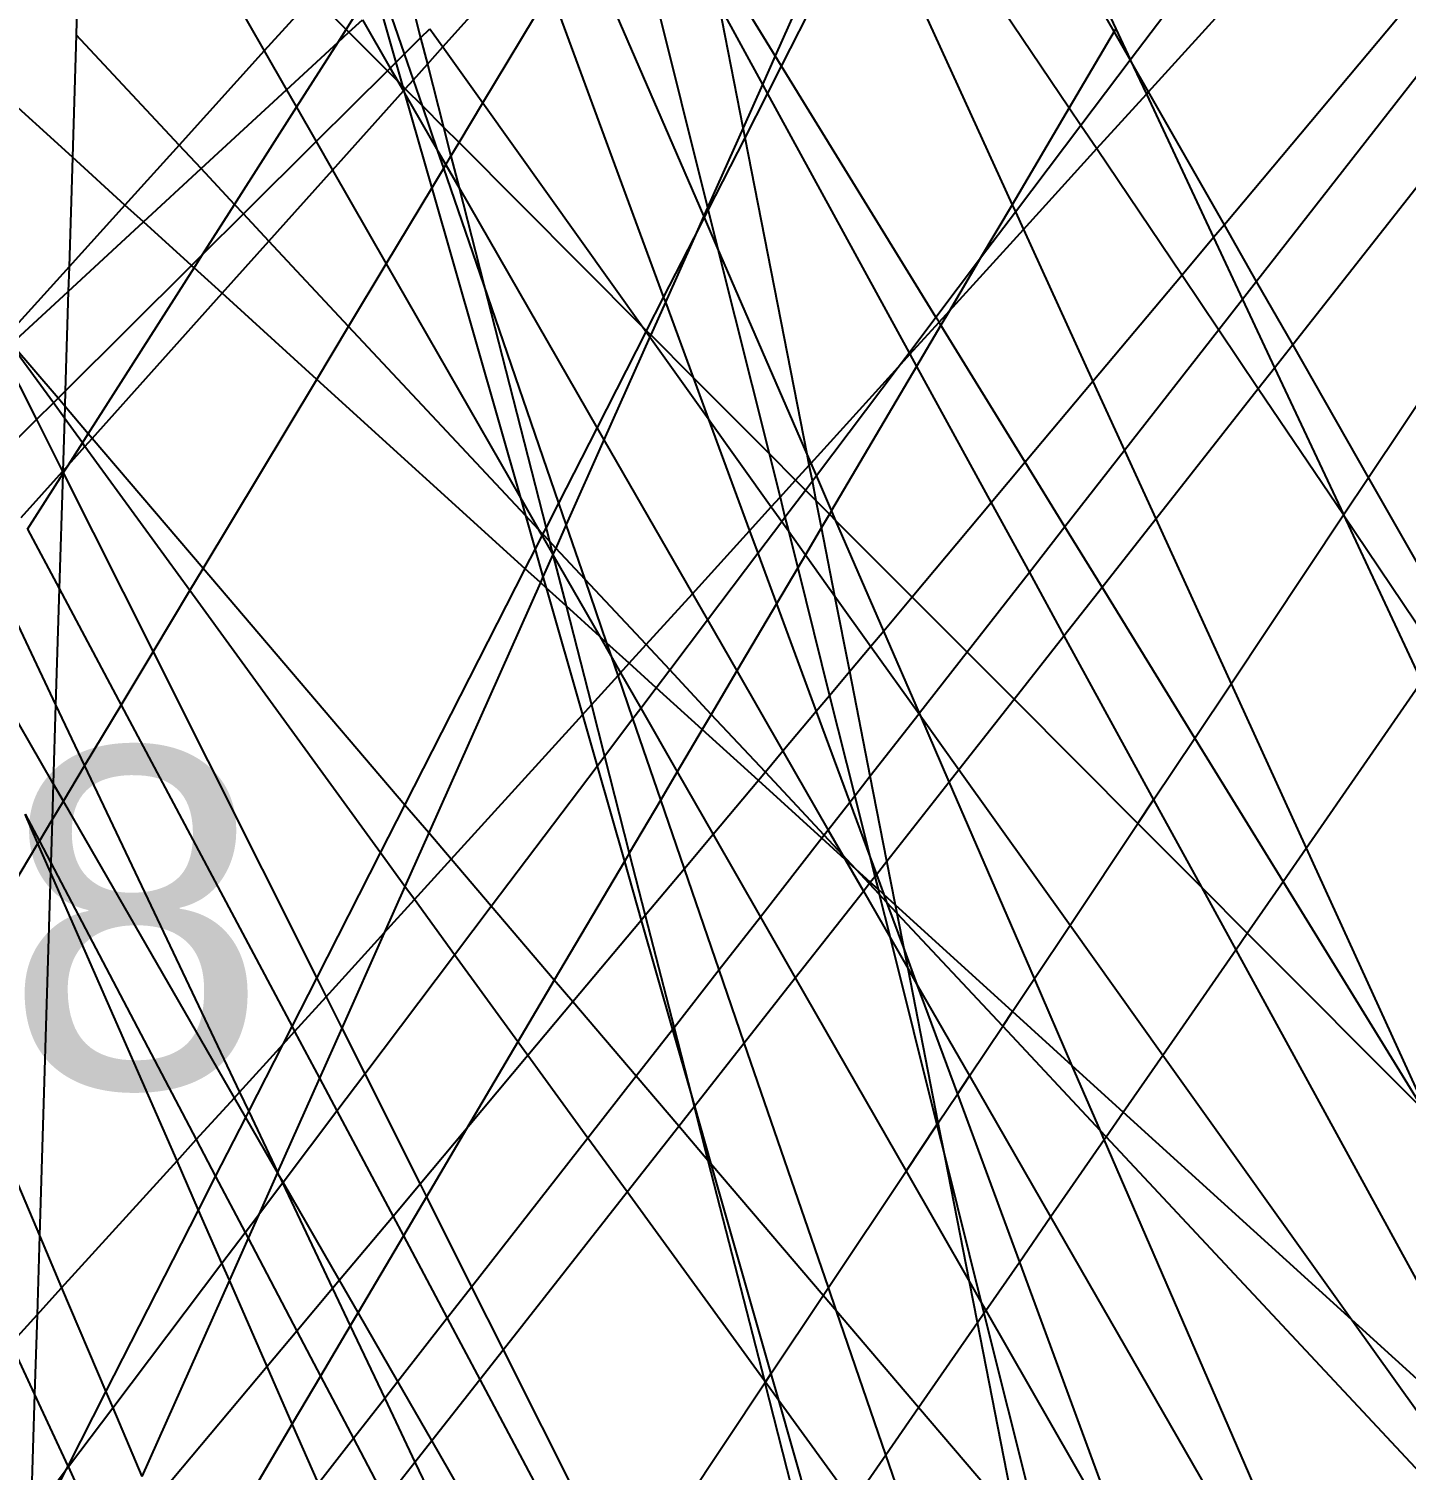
# Model space of a CAD drawing. Header units: metres. Extents: x 0 to 1324930, y 0 to 1631912.
# Drawn here: x 253734.126 to 253738.176, y 1630698.067 to 1630702.303 of the extents above; entities that cross this region are included whole.
import ezdxf
from ezdxf.enums import TextEntityAlignment as Align

# ---------------------------------------------------------------- set-up
doc = ezdxf.new("R2010")
doc.units = ezdxf.units.M
doc.header["$MEASUREMENT"] = 0
doc.layers.add('limites_parcelles', color=7, linetype='Continuous')
doc.layers.add('numero_parcelle', color=7, linetype='Continuous')
doc.styles.add('Style-Arial', font='arial.ttf')

msp = doc.modelspace()

# ---------------------------------------------------------------- linework, layer by layer
at = {"layer": 'limites_parcelles'}
for p, q in [((253737.41838, 1630702.11791), (253737.92974, 1630702.68046)), ((253737.36474, 1630702.21196), (253737.66358, 1630702.60773)), ((253734.27163, 1630702.48857), (253734.26542, 1630702.28536)), ((253734.68006, 1630702.47974), (253734.81879, 1630702.23767)), ((253735.34357, 1630702.24975), (253735.53314, 1630702.4613)), ((253736.11104, 1630701.75309), (253735.80649, 1630702.4554)), ((253735.46137, 1630702.08484), (253735.65989, 1630702.41513)), ((253735.65989, 1630702.41513), (253735.99277, 1630701.51305)), ((253735.95341, 1630702.45222), (253736.12205, 1630701.77778)), ((253736.32086, 1630702.22361), (253736.18326, 1630702.44725)), ((253736.41833, 1630702.44217), (253736.32086, 1630702.22361)), ((253736.33957, 1630702.19322), (253736.46598, 1630702.44114)), ((253736.72025, 1630702.43565), (253737.01733, 1630701.78598)), ((253736.94253, 1630702.43085), (253737.18539, 1630702.07056)), ((253737.31765, 1630702.29451), (253737.2436, 1630702.42434)), ((253737.26537, 1630702.42387), (253737.3223, 1630702.30239)), ((253738.24197, 1630702.44295), (253737.64143, 1630701.72684)), ((253734.25442, 1630701.92523), (253733.74867, 1630702.38458)), ((253734.96326, 1630702.39733), (253734.81879, 1630702.23767)), ((253734.96326, 1630702.39733), (253735.05949, 1630702.30085)), ((253735.15641, 1630702.37488), (253735.20538, 1630702.20376)), ((253735.23097, 1630702.22918), (253735.17498, 1630702.39203)), ((253735.25258, 1630702.37711), (253735.27839, 1630702.27631)), ((253736.22652, 1630702.01205), (253736.15591, 1630702.37199)), ((253736.15591, 1630702.37199), (253736.28324, 1630702.13925)), ((253735.05949, 1630702.30085), (253735.09324, 1630702.35373)), ((253735.06752, 1630702.29281), (253735.1072, 1630702.32945)), ((253735.1072, 1630702.32945), (253735.1889, 1630702.18739)), ((253734.26542, 1630702.28536), (253734.25442, 1630701.92523)), ((253734.56856, 1630701.96111), (253734.26542, 1630702.28536)), ((253735.03549, 1630702.26324), (253735.05949, 1630702.30085)), ((253735.03549, 1630702.26324), (253735.06752, 1630702.29281)), ((253735.05949, 1630702.30085), (253735.06752, 1630702.29281)), ((253735.06752, 1630702.29281), (253735.18075, 1630702.17929)), ((253735.27839, 1630702.27631), (253735.30542, 1630702.30316)), ((253735.30542, 1630702.30316), (253735.34357, 1630702.24975)), ((253737.31765, 1630702.29451), (253737.18539, 1630702.07056)), ((253737.3223, 1630702.30239), (253737.31765, 1630702.29451)), ((253737.36446, 1630702.21244), (253737.31765, 1630702.29451)), ((253737.3223, 1630702.30239), (253737.36446, 1630702.21244)), ((253738.30693, 1630702.29114), (253737.73633, 1630701.56045)), ((253734.88419, 1630702.12355), (253735.03549, 1630702.26324)), ((253734.9136, 1630702.07224), (253735.03549, 1630702.26324)), ((253735.23097, 1630702.22918), (253735.27839, 1630702.27631)), ((253735.27839, 1630702.27631), (253735.29817, 1630702.19908)), ((253735.29817, 1630702.19908), (253735.34357, 1630702.24975)), ((253735.34357, 1630702.24975), (253735.46137, 1630702.08484)), ((253734.81879, 1630702.23767), (253734.56856, 1630701.96111)), ((253734.81879, 1630702.23767), (253734.88419, 1630702.12355)), ((253735.1889, 1630702.18739), (253735.20538, 1630702.20376)), ((253735.20538, 1630702.20376), (253735.23097, 1630702.22918)), ((253735.20538, 1630702.20376), (253735.22512, 1630702.1348)), ((253735.25708, 1630702.15322), (253735.23097, 1630702.22918)), ((253736.32086, 1630702.22361), (253736.28324, 1630702.13925)), ((253736.33957, 1630702.19322), (253736.32086, 1630702.22361)), ((253737.21962, 1630702.01977), (253737.36471, 1630702.21192)), ((253737.36446, 1630702.21244), (253737.36471, 1630702.21192)), ((253737.36474, 1630702.21196), (253737.36446, 1630702.21244)), ((253737.36471, 1630702.21192), (253737.36474, 1630702.21196)), ((253737.36471, 1630702.21192), (253737.41204, 1630702.11093)), ((253737.41838, 1630702.11791), (253737.36474, 1630702.21196)), ((253734.97144, 1630701.97131), (253735.18075, 1630702.17929)), ((253735.18075, 1630702.17929), (253735.1889, 1630702.18739)), ((253735.18075, 1630702.17929), (253735.211, 1630702.14896)), ((253735.1889, 1630702.18739), (253735.211, 1630702.14896)), ((253735.25708, 1630702.15322), (253735.29817, 1630702.19908)), ((253735.29817, 1630702.19908), (253735.34554, 1630702.01408)), ((253736.29815, 1630702.11199), (253736.33957, 1630702.19322)), ((253736.79351, 1630701.45544), (253736.33957, 1630702.19322)), ((253734.63327, 1630701.89188), (253734.88419, 1630702.12355)), ((253734.88419, 1630702.12355), (253734.9136, 1630702.07224)), ((253735.01928, 1630701.88784), (253735.22752, 1630702.12023)), ((253735.211, 1630702.14896), (253735.22752, 1630702.12023)), ((253735.211, 1630702.14896), (253735.22512, 1630702.1348)), ((253735.22512, 1630702.1348), (253735.22886, 1630702.12173)), ((253735.22512, 1630702.1348), (253735.23326, 1630702.12664)), ((253735.22752, 1630702.12023), (253735.22886, 1630702.12173)), ((253735.22752, 1630702.12023), (253735.23104, 1630702.11411)), ((253735.22886, 1630702.12173), (253735.23326, 1630702.12664)), ((253735.22886, 1630702.12173), (253735.23104, 1630702.11411)), ((253735.23326, 1630702.12664), (253735.25708, 1630702.15322)), ((253735.23326, 1630702.12664), (253735.28355, 1630702.07623)), ((253735.28355, 1630702.07623), (253735.25708, 1630702.15322)), ((253736.28324, 1630702.13925), (253736.22652, 1630702.01205)), ((253736.28324, 1630702.13925), (253736.29815, 1630702.11199)), ((253737.41204, 1630702.11093), (253737.41838, 1630702.11791)), ((253737.64143, 1630701.72684), (253737.41838, 1630702.11791)), ((253735.23104, 1630702.11411), (253735.31102, 1630701.83468)), ((253735.23104, 1630702.11411), (253735.32919, 1630701.94345)), ((253735.32919, 1630701.94345), (253735.28355, 1630702.07623)), ((253735.28355, 1630702.07623), (253735.34554, 1630702.01408)), ((253735.39128, 1630701.96822), (253735.46137, 1630702.08484)), ((253735.46137, 1630702.08484), (253735.93176, 1630701.42637)), ((253736.23226, 1630701.98276), (253736.29815, 1630702.11199)), ((253736.29815, 1630702.11199), (253736.71455, 1630701.35087)), ((253737.26627, 1630701.95057), (253737.41204, 1630702.11093)), ((253737.41204, 1630702.11093), (253737.60975, 1630701.68907)), ((253737.84229, 1630701.37468), (253738.39703, 1630702.0806)), ((253734.73148, 1630701.78684), (253734.9136, 1630702.07224)), ((253734.9136, 1630702.07224), (253734.97144, 1630701.97131)), ((253737.18539, 1630702.07056), (253737.01733, 1630701.78598)), ((253737.18539, 1630702.07056), (253737.21962, 1630702.01977)), ((253735.34554, 1630702.01408), (253735.36744, 1630701.92855)), ((253735.34554, 1630702.01408), (253735.39128, 1630701.96822)), ((253736.22652, 1630702.01205), (253736.12205, 1630701.77778)), ((253736.23226, 1630701.98276), (253736.22652, 1630702.01205)), ((253737.02705, 1630701.76473), (253737.21962, 1630702.01977)), ((253737.21962, 1630702.01977), (253737.26627, 1630701.95057)), ((253734.56856, 1630701.96111), (253734.40903, 1630701.7848)), ((253734.63327, 1630701.89188), (253734.56856, 1630701.96111)), ((253734.75763, 1630701.75887), (253734.97144, 1630701.97131)), ((253734.97144, 1630701.97131), (253735.01928, 1630701.88784)), ((253735.36744, 1630701.92855), (253735.39128, 1630701.96822)), ((253735.39128, 1630701.96822), (253735.93176, 1630701.42637)), ((253736.12393, 1630701.77028), (253736.23226, 1630701.98276)), ((253736.41468, 1630701.05289), (253736.23226, 1630701.98276)), ((253737.05057, 1630701.71328), (253737.26627, 1630701.95057)), ((253737.26627, 1630701.95057), (253737.51705, 1630701.57853)), ((253734.25442, 1630701.92523), (253734.24458, 1630701.60304)), ((253734.40903, 1630701.7848), (253734.25442, 1630701.92523)), ((253735.34637, 1630701.89349), (253735.32919, 1630701.94345)), ((253735.32919, 1630701.94345), (253735.35227, 1630701.90331)), ((253735.34637, 1630701.89349), (253735.35227, 1630701.90331)), ((253735.35227, 1630701.90331), (253735.36744, 1630701.92855)), ((253735.35227, 1630701.90331), (253735.39125, 1630701.83553)), ((253735.36744, 1630701.92855), (253735.39125, 1630701.83553)), ((253734.4636, 1630701.73524), (253734.63327, 1630701.89188)), ((253734.73148, 1630701.78684), (253734.63327, 1630701.89188)), ((253734.83222, 1630701.67908), (253735.01928, 1630701.88784)), ((253735.01928, 1630701.88784), (253735.17728, 1630701.61215)), ((253735.31102, 1630701.83468), (253735.34637, 1630701.89349)), ((253735.46412, 1630701.55093), (253735.34637, 1630701.89349)), ((253735.17728, 1630701.61215), (253735.31102, 1630701.83468)), ((253735.31102, 1630701.83468), (253735.57168, 1630700.92395)), ((253735.39125, 1630701.83553), (253735.46412, 1630701.55093)), ((253735.39125, 1630701.83553), (253735.79725, 1630701.12958)), ((253734.40903, 1630701.7848), (253734.24458, 1630701.60304)), ((253734.4636, 1630701.73524), (253734.40903, 1630701.7848)), ((253734.63739, 1630701.6394), (253734.73148, 1630701.78684)), ((253734.75763, 1630701.75887), (253734.73148, 1630701.78684)), ((253736.12205, 1630701.77778), (253736.11104, 1630701.75309)), ((253736.12205, 1630701.77778), (253736.12393, 1630701.77028)), ((253737.01733, 1630701.78598), (253736.92485, 1630701.62938)), ((253737.01733, 1630701.78598), (253737.02705, 1630701.76473)), ((253734.24238, 1630701.53099), (253734.4636, 1630701.73524)), ((253734.60479, 1630701.607), (253734.4636, 1630701.73524)), ((253734.63739, 1630701.6394), (253734.75763, 1630701.75887)), ((253734.83222, 1630701.67908), (253734.75763, 1630701.75887)), ((253736.11104, 1630701.75309), (253736.08232, 1630701.68869)), ((253736.08232, 1630701.68869), (253736.11294, 1630701.74872)), ((253736.11294, 1630701.74872), (253736.11104, 1630701.75309)), ((253736.11294, 1630701.74872), (253736.12393, 1630701.77028)), ((253736.15164, 1630701.65948), (253736.11294, 1630701.74872)), ((253736.12393, 1630701.77028), (253736.15164, 1630701.65948)), ((253736.92485, 1630701.62938), (253737.02705, 1630701.76473)), ((253737.02705, 1630701.76473), (253737.05057, 1630701.71328)), ((253736.83312, 1630701.47405), (253737.05057, 1630701.71328)), ((253737.05057, 1630701.71328), (253737.25505, 1630701.26611)), ((253737.64143, 1630701.72684), (253737.60975, 1630701.68907)), ((253737.73633, 1630701.56045), (253737.64143, 1630701.72684)), ((253738.06511, 1630700.984), (253738.55313, 1630701.71584)), ((253734.69457, 1630701.52546), (253734.83222, 1630701.67908)), ((253735.06673, 1630701.42823), (253734.83222, 1630701.67908)), ((253735.99277, 1630701.51305), (253736.08232, 1630701.68869)), ((253736.08232, 1630701.68869), (253735.99786, 1630701.49927)), ((253736.15164, 1630701.65948), (253736.30299, 1630701.05419)), ((253736.41468, 1630701.05289), (253736.15164, 1630701.65948)), ((253737.60975, 1630701.68907), (253737.51705, 1630701.57853)), ((253737.60975, 1630701.68907), (253737.6949, 1630701.5074)), ((253734.23343, 1630701.23802), (253734.60479, 1630701.607)), ((253734.60479, 1630701.607), (253734.63739, 1630701.6394)), ((253734.61234, 1630701.60014), (253734.60479, 1630701.607)), ((253734.61234, 1630701.60014), (253734.63739, 1630701.6394)), ((253735.06673, 1630701.42823), (253735.17728, 1630701.61215)), ((253735.17728, 1630701.61215), (253735.57168, 1630700.92395)), ((253736.79351, 1630701.45544), (253736.92485, 1630701.62938)), ((253736.92485, 1630701.62938), (253736.83312, 1630701.47405)), ((253734.24458, 1630701.60304), (253734.0584, 1630701.39727)), ((253734.24458, 1630701.60304), (253734.24238, 1630701.53099)), ((253734.30124, 1630701.11263), (253734.61234, 1630701.60014)), ((253734.69457, 1630701.52546), (253734.61234, 1630701.60014)), ((253737.51705, 1630701.57853), (253737.25505, 1630701.26611)), ((253737.51705, 1630701.57853), (253737.62518, 1630701.41812)), ((253734.07565, 1630701.37705), (253734.24238, 1630701.53099)), ((253734.24238, 1630701.53099), (253734.23343, 1630701.23802)), ((253734.31266, 1630701.09924), (253734.69457, 1630701.52546)), ((253734.97311, 1630701.27246), (253734.69457, 1630701.52546)), ((253735.46412, 1630701.55093), (253735.64731, 1630700.83549)), ((253735.68479, 1630700.90901), (253735.46412, 1630701.55093)), ((253737.73633, 1630701.56045), (253737.6949, 1630701.5074)), ((253737.84229, 1630701.37468), (253737.73633, 1630701.56045)), ((253735.94289, 1630701.41521), (253735.99277, 1630701.51305)), ((253735.99786, 1630701.49927), (253735.95497, 1630701.40309)), ((253735.99277, 1630701.51305), (253735.99786, 1630701.49927)), ((253735.99786, 1630701.49927), (253736.07937, 1630701.27838)), ((253737.6949, 1630701.5074), (253737.62518, 1630701.41812)), ((253737.6949, 1630701.5074), (253737.78892, 1630701.30677)), ((253736.71455, 1630701.35087), (253736.79351, 1630701.45544)), ((253736.71703, 1630701.34634), (253736.80267, 1630701.44056)), ((253736.80267, 1630701.44056), (253736.79351, 1630701.45544)), ((253736.80267, 1630701.44056), (253736.83312, 1630701.47405)), ((253736.80811, 1630701.43171), (253736.80267, 1630701.44056)), ((253736.83312, 1630701.47405), (253736.80811, 1630701.43171)), ((253734.97311, 1630701.27246), (253735.06673, 1630701.42823)), ((253735.58647, 1630700.87229), (253735.06673, 1630701.42823)), ((253735.79725, 1630701.12958), (253735.94157, 1630701.41263)), ((253735.95244, 1630701.39742), (253735.81739, 1630701.09457)), ((253735.93176, 1630701.42637), (253735.94157, 1630701.41263)), ((253735.93176, 1630701.42637), (253735.94289, 1630701.41521)), ((253735.94157, 1630701.41263), (253735.94289, 1630701.41521)), ((253735.94157, 1630701.41263), (253735.95244, 1630701.39742)), ((253735.94289, 1630701.41521), (253735.95497, 1630701.40309)), ((253735.95497, 1630701.40309), (253735.95244, 1630701.39742)), ((253735.95244, 1630701.39742), (253736.12413, 1630701.15707)), ((253735.95497, 1630701.40309), (253736.07937, 1630701.27838)), ((253736.80811, 1630701.43171), (253736.73658, 1630701.3106)), ((253737.05603, 1630701.02879), (253736.80811, 1630701.43171)), ((253737.62518, 1630701.41812), (253737.34791, 1630701.06306)), ((253737.62518, 1630701.41812), (253737.74118, 1630701.24602)), ((253734.04943, 1630701.35284), (253734.1491, 1630701.15422)), ((253734.19855, 1630701.20336), (253734.07359, 1630701.37515)), ((253734.21223, 1630701.21695), (253734.07565, 1630701.37705)), ((253737.78892, 1630701.30677), (253737.84229, 1630701.37468)), ((253738.06511, 1630700.984), (253737.84229, 1630701.37468)), ((253736.73658, 1630701.3106), (253736.48654, 1630700.88719)), ((253736.68221, 1630701.30804), (253736.71455, 1630701.35087)), ((253736.68221, 1630701.30804), (253736.71703, 1630701.34634)), ((253736.71455, 1630701.35087), (253736.71703, 1630701.34634)), ((253736.71703, 1630701.34634), (253736.73658, 1630701.3106)), ((253736.73658, 1630701.3106), (253736.95601, 1630700.90952)), ((253734.63906, 1630700.71666), (253734.97311, 1630701.27246)), ((253735.58619, 1630700.71563), (253734.97311, 1630701.27246)), ((253736.07937, 1630701.27838), (253736.12413, 1630701.15707)), ((253736.07937, 1630701.27838), (253736.30299, 1630701.05419)), ((253736.42618, 1630701.02637), (253736.68221, 1630701.30804)), ((253736.44199, 1630700.9899), (253736.68221, 1630701.30804)), ((253737.74118, 1630701.24602), (253737.78892, 1630701.30677)), ((253737.78892, 1630701.30677), (253737.9913, 1630700.87497)), ((253734.21223, 1630701.21695), (253734.23343, 1630701.23802)), ((253734.23343, 1630701.23802), (253734.23208, 1630701.19369)), ((253737.25505, 1630701.26611), (253737.05603, 1630701.02879)), ((253737.25505, 1630701.26611), (253737.34791, 1630701.06306)), ((253737.43968, 1630700.86236), (253737.74118, 1630701.24602)), ((253737.74118, 1630701.24602), (253737.9913, 1630700.87497)), ((253734.1491, 1630701.15422), (253734.19855, 1630701.20336)), ((253734.19855, 1630701.20336), (253734.21223, 1630701.21695)), ((253734.23101, 1630701.15873), (253734.19855, 1630701.20336)), ((253734.23208, 1630701.19369), (253734.21223, 1630701.21695)), ((253734.23208, 1630701.19369), (253734.23101, 1630701.15873)), ((253734.30124, 1630701.11263), (253734.23208, 1630701.19369)), ((253734.01979, 1630701.02573), (253734.1491, 1630701.15422)), ((253734.1491, 1630701.15422), (253734.2255, 1630701.00198)), ((253734.23101, 1630701.15873), (253734.22625, 1630701.0028)), ((253734.28409, 1630701.08575), (253734.23101, 1630701.15873)), ((253736.12413, 1630701.15707), (253736.24565, 1630700.82777)), ((253736.12413, 1630701.15707), (253736.30933, 1630700.89782)), ((253734.28409, 1630701.08575), (253734.30124, 1630701.11263)), ((253734.29148, 1630701.0756), (253734.31266, 1630701.09924)), ((253734.31266, 1630701.09924), (253734.30124, 1630701.11263)), ((253734.63906, 1630700.71666), (253734.31266, 1630701.09924)), ((253735.68479, 1630700.90901), (253735.79725, 1630701.12958)), ((253735.79725, 1630701.12958), (253735.81739, 1630701.09457)), ((253734.2433, 1630701.02183), (253734.28409, 1630701.08575)), ((253734.2433, 1630701.02183), (253734.29148, 1630701.0756)), ((253734.29148, 1630701.0756), (253734.28409, 1630701.08575)), ((253734.59992, 1630700.65154), (253734.29148, 1630701.0756)), ((253735.81739, 1630701.09457), (253735.7065, 1630700.84588)), ((253735.81739, 1630701.09457), (253736.07732, 1630700.64259)), ((253737.34791, 1630701.06306), (253737.17286, 1630700.83891)), ((253737.34791, 1630701.06306), (253737.43968, 1630700.86236)), ((253734.22625, 1630701.0028), (253734.2433, 1630701.02183)), ((253734.22776, 1630700.99748), (253734.2433, 1630701.02183)), ((253736.30299, 1630701.05419), (253736.33502, 1630700.92609)), ((253736.30299, 1630701.05419), (253736.38067, 1630700.97631)), ((253736.38067, 1630700.97631), (253736.421, 1630701.02068)), ((253736.421, 1630701.02068), (253736.41468, 1630701.05289)), ((253736.42618, 1630701.02637), (253736.41468, 1630701.05289)), ((253736.421, 1630701.02068), (253736.42618, 1630701.02637)), ((253736.43012, 1630700.97418), (253736.421, 1630701.02068)), ((253736.44199, 1630700.9899), (253736.42618, 1630701.02637)), ((253737.05603, 1630701.02879), (253736.95601, 1630700.90952)), ((253737.17286, 1630700.83891), (253737.05603, 1630701.02879)), ((253734.10435, 1630700.86677), (253734.2255, 1630701.00198)), ((253734.12254, 1630700.83259), (253734.226, 1630700.99472)), ((253734.226, 1630700.99472), (253734.2157, 1630700.65747)), ((253734.2255, 1630701.00198), (253734.22625, 1630701.0028)), ((253734.2255, 1630701.00198), (253734.22618, 1630701.00063)), ((253734.22618, 1630701.00063), (253734.226, 1630700.99472)), ((253734.226, 1630700.99472), (253734.22776, 1630700.99748)), ((253734.22625, 1630701.0028), (253734.22618, 1630701.00063)), ((253734.22618, 1630701.00063), (253734.22776, 1630700.99748)), ((253734.22776, 1630700.99748), (253734.49171, 1630700.4715)), ((253736.33502, 1630700.92609), (253736.38067, 1630700.97631)), ((253736.38067, 1630700.97631), (253736.40973, 1630700.94718)), ((253736.40973, 1630700.94718), (253736.43012, 1630700.97418)), ((253736.43012, 1630700.97418), (253736.44199, 1630700.9899)), ((253736.44171, 1630700.91512), (253736.43012, 1630700.97418)), ((253736.48654, 1630700.88719), (253736.44199, 1630700.9899)), ((253737.99185, 1630700.87415), (253738.06511, 1630700.984)), ((253738.32322, 1630700.53146), (253738.06511, 1630700.984)), ((253736.34965, 1630700.8676), (253736.40973, 1630700.94718)), ((253736.40973, 1630700.94718), (253736.44171, 1630700.91512)), ((253735.57168, 1630700.92395), (253735.58647, 1630700.87229)), ((253735.57168, 1630700.92395), (253735.62476, 1630700.83133)), ((253735.64731, 1630700.83549), (253735.68479, 1630700.90901)), ((253735.7065, 1630700.84588), (253735.68479, 1630700.90901)), ((253736.24565, 1630700.82777), (253736.30933, 1630700.89782)), ((253736.30933, 1630700.89782), (253736.33502, 1630700.92609)), ((253736.30933, 1630700.89782), (253736.34002, 1630700.85485)), ((253736.33502, 1630700.92609), (253736.34965, 1630700.8676)), ((253736.457, 1630700.83717), (253736.44171, 1630700.91512)), ((253736.44171, 1630700.91512), (253736.48022, 1630700.8765)), ((253736.48654, 1630700.88719), (253736.48022, 1630700.8765)), ((253736.49959, 1630700.85709), (253736.48654, 1630700.88719)), ((253736.95601, 1630700.90952), (253736.72365, 1630700.63246)), ((253736.95601, 1630700.90952), (253737.06806, 1630700.7047)), ((253735.58647, 1630700.87229), (253735.61509, 1630700.7723)), ((253735.62476, 1630700.83133), (253735.58647, 1630700.87229)), ((253735.7065, 1630700.84588), (253735.67571, 1630700.77684)), ((253735.76194, 1630700.68459), (253735.7065, 1630700.84588)), ((253736.26992, 1630700.76201), (253736.34002, 1630700.85485)), ((253736.34002, 1630700.85485), (253736.34965, 1630700.8676)), ((253736.34002, 1630700.85485), (253736.35973, 1630700.82726)), ((253736.34965, 1630700.8676), (253736.35973, 1630700.82726)), ((253736.48022, 1630700.8765), (253736.457, 1630700.83717)), ((253736.48022, 1630700.8765), (253736.49959, 1630700.85709)), ((253736.64017, 1630700.5329), (253736.49959, 1630700.85709)), ((253736.49959, 1630700.85709), (253736.72365, 1630700.63246)), ((253737.28194, 1630700.66163), (253737.43968, 1630700.86236)), ((253737.43968, 1630700.86236), (253737.6611, 1630700.37815)), ((253737.6611, 1630700.37815), (253737.99175, 1630700.874)), ((253737.9913, 1630700.87497), (253737.99175, 1630700.874)), ((253737.9913, 1630700.87497), (253737.99185, 1630700.87415)), ((253737.99175, 1630700.874), (253737.99185, 1630700.87415)), ((253737.99175, 1630700.874), (253738.22125, 1630700.38433)), ((253737.99185, 1630700.87415), (253738.27233, 1630700.45804)), ((253734.12254, 1630700.83259), (253734.2157, 1630700.65747)), ((253735.61509, 1630700.7723), (253735.63557, 1630700.81247)), ((253735.62476, 1630700.83133), (253735.63557, 1630700.81247)), ((253735.63798, 1630700.81719), (253735.62476, 1630700.83133)), ((253735.63557, 1630700.81247), (253735.63798, 1630700.81719)), ((253735.63557, 1630700.81247), (253735.66708, 1630700.75749)), ((253735.63798, 1630700.81719), (253735.64731, 1630700.83549)), ((253735.65728, 1630700.79654), (253735.63798, 1630700.81719)), ((253735.64731, 1630700.83549), (253735.65728, 1630700.79654)), ((253736.07732, 1630700.64259), (253736.24565, 1630700.82777)), ((253736.24565, 1630700.82777), (253736.26992, 1630700.76201)), ((253736.35973, 1630700.82726), (253736.38692, 1630700.71852)), ((253736.35973, 1630700.82726), (253736.40977, 1630700.75721)), ((253736.457, 1630700.83717), (253736.40977, 1630700.75721)), ((253736.4965, 1630700.63581), (253736.457, 1630700.83717)), ((253737.17286, 1630700.83891), (253737.06806, 1630700.7047)), ((253737.28194, 1630700.66163), (253737.17286, 1630700.83891)), ((253735.58619, 1630700.71563), (253735.61509, 1630700.7723)), ((253735.61509, 1630700.7723), (253735.63799, 1630700.69227)), ((253735.65728, 1630700.79654), (253735.66721, 1630700.75778)), ((253735.67571, 1630700.77684), (253735.65728, 1630700.79654)), ((253735.67571, 1630700.77684), (253735.66721, 1630700.75778)), ((253735.76194, 1630700.68459), (253735.67571, 1630700.77684)), ((253736.12161, 1630700.56559), (253736.26992, 1630700.76201)), ((253736.26992, 1630700.76201), (253736.32479, 1630700.61331)), ((253735.66708, 1630700.75749), (253735.63799, 1630700.69227)), ((253735.66721, 1630700.75778), (253735.66708, 1630700.75749)), ((253735.66708, 1630700.75749), (253735.66744, 1630700.75685)), ((253735.66721, 1630700.75778), (253735.66744, 1630700.75685)), ((253735.66744, 1630700.75685), (253735.70582, 1630700.60697)), ((253735.66744, 1630700.75685), (253735.80493, 1630700.51695)), ((253736.38692, 1630700.71852), (253736.32479, 1630700.61331)), ((253736.40977, 1630700.75721), (253736.38692, 1630700.71852)), ((253736.38692, 1630700.71852), (253736.48084, 1630700.34292)), ((253736.40977, 1630700.75721), (253736.4965, 1630700.63581)), ((253734.0295, 1630700.68681), (253734.20528, 1630700.31643)), ((253734.59992, 1630700.65154), (253734.63906, 1630700.71666)), ((253735.23222, 1630700.02139), (253734.63906, 1630700.71666)), ((253735.23222, 1630700.02139), (253735.58619, 1630700.71563)), ((253735.63048, 1630700.67541), (253735.30224, 1630699.93933)), ((253735.63048, 1630700.67541), (253735.58619, 1630700.71563)), ((253735.63799, 1630700.69227), (253735.63048, 1630700.67541)), ((253735.64716, 1630700.66025), (253735.63048, 1630700.67541)), ((253735.63799, 1630700.69227), (253735.64716, 1630700.66025)), ((253735.82622, 1630700.49762), (253735.76194, 1630700.68459)), ((253735.9412, 1630700.49285), (253735.76194, 1630700.68459)), ((253737.06806, 1630700.7047), (253736.88518, 1630700.47052)), ((253737.06806, 1630700.7047), (253737.16974, 1630700.51885)), ((253734.2157, 1630700.65747), (253734.20528, 1630700.31643)), ((253734.2157, 1630700.65747), (253734.39778, 1630700.31521)), ((253734.49171, 1630700.4715), (253734.59992, 1630700.65154)), ((253735.16054, 1630699.88079), (253734.59992, 1630700.65154)), ((253735.64716, 1630700.66025), (253735.75401, 1630700.28691)), ((253735.70582, 1630700.60697), (253735.64716, 1630700.66025)), ((253735.9412, 1630700.49285), (253736.07732, 1630700.64259)), ((253736.07732, 1630700.64259), (253736.12161, 1630700.56559)), ((253736.5401, 1630700.41357), (253736.4965, 1630700.63581)), ((253736.4965, 1630700.63581), (253736.60228, 1630700.48773)), ((253736.72365, 1630700.63246), (253736.64017, 1630700.5329)), ((253736.72365, 1630700.63246), (253736.88518, 1630700.47052)), ((253737.16974, 1630700.51885), (253737.28194, 1630700.66163)), ((253737.55461, 1630700.21847), (253737.28194, 1630700.66163)), ((253735.70582, 1630700.60697), (253735.78035, 1630700.31589)), ((253735.80493, 1630700.51695), (253735.70582, 1630700.60697)), ((253736.32479, 1630700.61331), (253736.20795, 1630700.41546)), ((253736.32479, 1630700.61331), (253736.44176, 1630700.29632)), ((253736.01062, 1630700.4186), (253736.12161, 1630700.56559)), ((253736.12161, 1630700.56559), (253736.20795, 1630700.41546)), ((253734.19821, 1630700.08493), (253733.93586, 1630700.54005)), ((253735.80493, 1630700.51695), (253735.84152, 1630700.45312)), ((253735.82622, 1630700.49762), (253735.80493, 1630700.51695)), ((253736.64017, 1630700.5329), (253736.60228, 1630700.48773)), ((253736.74504, 1630700.29107), (253736.64017, 1630700.5329)), ((253737.0231, 1630700.33225), (253737.16974, 1630700.51885)), ((253737.16974, 1630700.51885), (253737.43346, 1630700.03679)), ((253734.39778, 1630700.31521), (253734.49171, 1630700.4715)), ((253734.49171, 1630700.4715), (253734.97287, 1630699.51272)), ((253735.84152, 1630700.45312), (253735.82622, 1630700.49762)), ((253735.89158, 1630700.43825), (253735.82622, 1630700.49762)), ((253735.89158, 1630700.43825), (253735.9412, 1630700.49285)), ((253736.01062, 1630700.4186), (253735.9412, 1630700.49285)), ((253736.60228, 1630700.48773), (253736.5401, 1630700.41357)), ((253736.60228, 1630700.48773), (253736.74385, 1630700.28955)), ((253736.88518, 1630700.47052), (253736.74504, 1630700.29107)), ((253736.88518, 1630700.47052), (253737.0231, 1630700.33225)), ((253735.85896, 1630700.40237), (253735.84152, 1630700.45312)), ((253735.84152, 1630700.45312), (253735.8661, 1630700.41022)), ((253735.8661, 1630700.41022), (253735.89158, 1630700.43825)), ((253735.97099, 1630700.36612), (253735.89158, 1630700.43825)), ((253735.78035, 1630700.31589), (253735.85896, 1630700.40237)), ((253735.85896, 1630700.40237), (253735.8661, 1630700.41022)), ((253735.90257, 1630700.27551), (253735.85896, 1630700.40237)), ((253735.8661, 1630700.41022), (253735.92573, 1630700.30617)), ((253735.97099, 1630700.36612), (253736.01062, 1630700.4186)), ((253736.13269, 1630700.28802), (253736.01062, 1630700.4186)), ((253736.20795, 1630700.41546), (253736.13269, 1630700.28802)), ((253736.20795, 1630700.41546), (253736.34371, 1630700.1794)), ((253736.5401, 1630700.41357), (253736.48084, 1630700.34292)), ((253736.60045, 1630700.10591), (253736.5401, 1630700.41357)), ((253737.55461, 1630700.21847), (253737.6611, 1630700.37815)), ((253737.6611, 1630700.37815), (253737.88206, 1630699.89496)), ((253737.88206, 1630699.89496), (253738.22125, 1630700.38433)), ((253735.92573, 1630700.30617), (253735.97099, 1630700.36612)), ((253736.10626, 1630700.24327), (253735.97099, 1630700.36612)), ((253736.48084, 1630700.34292), (253736.44176, 1630700.29632)), ((253736.48084, 1630700.34292), (253736.55474, 1630700.04738)), ((253734.20528, 1630700.31643), (253734.19821, 1630700.08493)), ((253734.20528, 1630700.31643), (253734.29054, 1630700.13679)), ((253734.29054, 1630700.13679), (253734.39778, 1630700.31521)), ((253734.39778, 1630700.31521), (253734.90035, 1630699.3705)), ((253735.75401, 1630700.28691), (253735.78035, 1630700.31589)), ((253735.78035, 1630700.31589), (253735.81902, 1630700.16486)), ((253735.90257, 1630700.27551), (253735.92573, 1630700.30617)), ((253735.92573, 1630700.30617), (253736.03293, 1630700.11911)), ((253736.44176, 1630700.29632), (253736.34371, 1630700.1794)), ((253736.44176, 1630700.29632), (253736.5404, 1630700.02902)), ((253736.86085, 1630700.12578), (253737.0231, 1630700.33225)), ((253737.0231, 1630700.33225), (253737.38712, 1630699.9673)), ((253735.36799, 1630699.86225), (253735.75401, 1630700.28691)), ((253735.75401, 1630700.28691), (253735.79721, 1630700.13597)), ((253735.81902, 1630700.16486), (253735.90257, 1630700.27551)), ((253735.98452, 1630700.03713), (253735.90257, 1630700.27551)), ((253736.13269, 1630700.28802), (253736.10626, 1630700.24327)), ((253736.29195, 1630700.11767), (253736.13269, 1630700.28802)), ((253736.74385, 1630700.28955), (253736.60045, 1630700.10591)), ((253736.74504, 1630700.29107), (253736.74385, 1630700.28955)), ((253736.74385, 1630700.28955), (253736.74855, 1630700.28297)), ((253736.74855, 1630700.28297), (253736.74504, 1630700.29107)), ((253736.83241, 1630700.08959), (253736.74855, 1630700.28297)), ((253736.74855, 1630700.28297), (253736.86085, 1630700.12578)), ((253736.10626, 1630700.24327), (253736.03293, 1630700.11911)), ((253736.27145, 1630700.09323), (253736.10626, 1630700.24327)), ((253737.43346, 1630700.03679), (253737.55461, 1630700.21847)), ((253737.81404, 1630699.79683), (253737.55461, 1630700.21847)), ((253736.34371, 1630700.1794), (253736.29195, 1630700.11767)), ((253736.34371, 1630700.1794), (253736.47694, 1630699.94775)), ((253734.22815, 1630700.03299), (253734.29054, 1630700.13679)), ((253734.29054, 1630700.13679), (253734.74572, 1630699.17768)), ((253735.48605, 1630699.72387), (253735.79721, 1630700.13597)), ((253735.79721, 1630700.13597), (253735.81902, 1630700.16486)), ((253735.79721, 1630700.13597), (253735.87741, 1630699.85577)), ((253735.81902, 1630700.16486), (253735.89189, 1630699.88028)), ((253736.83241, 1630700.08959), (253736.86085, 1630700.12578)), ((253736.86085, 1630700.12578), (253737.18769, 1630699.66824)), ((253734.19821, 1630700.08493), (253734.19494, 1630699.97772)), ((253734.22815, 1630700.03299), (253734.19821, 1630700.08493)), ((253736.03293, 1630700.11911), (253735.98452, 1630700.03713)), ((253736.03293, 1630700.11911), (253736.13857, 1630699.93478)), ((253736.27145, 1630700.09323), (253736.13857, 1630699.93478)), ((253736.29195, 1630700.11767), (253736.27145, 1630700.09323)), ((253736.45813, 1630699.92367), (253736.27145, 1630700.09323)), ((253736.46504, 1630699.93252), (253736.29195, 1630700.11767)), ((253736.60045, 1630700.10591), (253736.55474, 1630700.04738)), ((253736.64935, 1630699.85664), (253736.60045, 1630700.10591)), ((253736.64935, 1630699.85664), (253736.83241, 1630700.08959)), ((253737.08313, 1630699.51143), (253736.83241, 1630700.08959)), ((253736.55474, 1630700.04738), (253736.5404, 1630700.02902)), ((253736.55474, 1630700.04738), (253736.59912, 1630699.86989)), ((253734.19494, 1630699.97772), (253734.22815, 1630700.03299)), ((253734.73072, 1630699.16117), (253734.22815, 1630700.03299)), ((253735.16054, 1630699.88079), (253735.23222, 1630700.02139)), ((253735.30224, 1630699.93933), (253735.23222, 1630700.02139)), ((253735.98452, 1630700.03713), (253735.89189, 1630699.88028)), ((253736.05426, 1630699.83425), (253735.98452, 1630700.03713)), ((253736.5404, 1630700.02902), (253736.47694, 1630699.94775)), ((253736.5404, 1630700.02902), (253736.59912, 1630699.86989)), ((253737.38712, 1630699.9673), (253737.43346, 1630700.03679)), ((253737.43346, 1630700.03679), (253737.57396, 1630699.77999)), ((253734.15332, 1630699.90849), (253734.11539, 1630699.99504)), ((253734.11539, 1630699.99504), (253734.15738, 1630699.91523)), ((253734.15738, 1630699.91523), (253734.19494, 1630699.97772)), ((253734.19494, 1630699.97772), (253734.19107, 1630699.85118)), ((253737.18769, 1630699.66824), (253737.38712, 1630699.9673)), ((253737.38712, 1630699.9673), (253737.57396, 1630699.77999)), ((253734.15332, 1630699.90849), (253734.15738, 1630699.91523)), ((253734.15738, 1630699.91523), (253734.19107, 1630699.85118)), ((253735.30224, 1630699.93933), (253735.2322, 1630699.78226)), ((253735.36799, 1630699.86225), (253735.30224, 1630699.93933)), ((253736.13857, 1630699.93478), (253736.05426, 1630699.83425)), ((253736.13857, 1630699.93478), (253736.2775, 1630699.69236)), ((253736.45813, 1630699.92367), (253736.2775, 1630699.69236)), ((253736.46504, 1630699.93252), (253736.45813, 1630699.92367)), ((253736.52649, 1630699.86159), (253736.45813, 1630699.92367)), ((253736.47694, 1630699.94775), (253736.46504, 1630699.93252)), ((253736.51871, 1630699.87511), (253736.46504, 1630699.93252)), ((253736.47694, 1630699.94775), (253736.51871, 1630699.87511)), ((253733.86844, 1630699.4345), (253734.15332, 1630699.90849)), ((253734.19025, 1630699.82424), (253734.15332, 1630699.90849)), ((253734.97287, 1630699.51272), (253735.16054, 1630699.88079)), ((253735.2322, 1630699.78226), (253735.16054, 1630699.88079)), ((253735.89189, 1630699.88028), (253735.87741, 1630699.85577)), ((253735.89189, 1630699.88028), (253735.9389, 1630699.69668)), ((253736.51871, 1630699.87511), (253736.52649, 1630699.86159)), ((253736.55873, 1630699.8323), (253736.51871, 1630699.87511)), ((253736.59912, 1630699.86989), (253736.61376, 1630699.81136)), ((253736.59912, 1630699.86989), (253736.6185, 1630699.81739)), ((253737.81404, 1630699.79683), (253737.88206, 1630699.89496)), ((253737.88206, 1630699.89496), (253738.23995, 1630699.1123)), ((253734.19107, 1630699.85118), (253734.19025, 1630699.82424)), ((253734.19107, 1630699.85118), (253734.61882, 1630699.03808)), ((253735.26024, 1630699.74371), (253735.36799, 1630699.86225)), ((253735.48605, 1630699.72387), (253735.36799, 1630699.86225)), ((253735.87741, 1630699.85577), (253735.67129, 1630699.50674)), ((253735.87741, 1630699.85577), (253735.927, 1630699.6825)), ((253736.05426, 1630699.83425), (253735.9389, 1630699.69668)), ((253736.15636, 1630699.53724), (253736.05426, 1630699.83425)), ((253736.52649, 1630699.86159), (253736.58005, 1630699.76846)), ((253736.55873, 1630699.8323), (253736.52649, 1630699.86159)), ((253736.59757, 1630699.79075), (253736.55873, 1630699.8323)), ((253736.60045, 1630699.79441), (253736.55873, 1630699.8323)), ((253736.6185, 1630699.81739), (253736.64935, 1630699.85664)), ((253736.67481, 1630699.72687), (253736.64935, 1630699.85664)), ((253734.19025, 1630699.82424), (253734.15762, 1630698.75592)), ((253734.56215, 1630698.97573), (253734.19025, 1630699.82424)), ((253736.58005, 1630699.76846), (253736.59757, 1630699.79075)), ((253736.59757, 1630699.79075), (253736.60045, 1630699.79441)), ((253736.6267, 1630699.75959), (253736.59757, 1630699.79075)), ((253736.60045, 1630699.79441), (253736.61376, 1630699.81136)), ((253736.62315, 1630699.77379), (253736.60045, 1630699.79441)), ((253736.61376, 1630699.81136), (253736.6185, 1630699.81739)), ((253736.61376, 1630699.81136), (253736.62315, 1630699.77379)), ((253736.6185, 1630699.81739), (253736.64035, 1630699.75817)), ((253737.70873, 1630699.64488), (253737.81404, 1630699.79683)), ((253738.22763, 1630699.12465), (253737.81404, 1630699.79683)), ((253735.2322, 1630699.78226), (253735.17145, 1630699.64603)), ((253735.17145, 1630699.64603), (253735.26024, 1630699.74371)), ((253735.26024, 1630699.74371), (253735.2322, 1630699.78226)), ((253735.37838, 1630699.58128), (253735.26024, 1630699.74371)), ((253736.37987, 1630699.51373), (253736.58005, 1630699.76846)), ((253736.58005, 1630699.76846), (253736.65867, 1630699.63174)), ((253736.62315, 1630699.77379), (253736.6267, 1630699.75959)), ((253736.64035, 1630699.75817), (253736.62315, 1630699.77379)), ((253736.6267, 1630699.75959), (253736.65867, 1630699.63174)), ((253736.64838, 1630699.7364), (253736.6267, 1630699.75959)), ((253736.64035, 1630699.75817), (253736.64838, 1630699.7364)), ((253736.67481, 1630699.72687), (253736.64035, 1630699.75817)), ((253737.57396, 1630699.77999), (253737.67472, 1630699.59581)), ((253737.57396, 1630699.77999), (253737.70873, 1630699.64488)), ((253735.37838, 1630699.58128), (253735.48605, 1630699.72387)), ((253735.67129, 1630699.50674), (253735.48605, 1630699.72387)), ((253736.64838, 1630699.7364), (253736.70081, 1630699.59433)), ((253736.67946, 1630699.70316), (253736.64838, 1630699.7364)), ((253736.67946, 1630699.70316), (253736.67481, 1630699.72687)), ((253737.01858, 1630699.41464), (253736.67481, 1630699.72687)), ((253736.70081, 1630699.59433), (253736.67946, 1630699.70316)), ((253736.98969, 1630699.37132), (253736.67946, 1630699.70316)), ((253735.927, 1630699.6825), (253735.72592, 1630699.44272)), ((253735.9389, 1630699.69668), (253735.927, 1630699.6825)), ((253735.927, 1630699.6825), (253736.01894, 1630699.36127)), ((253735.9389, 1630699.69668), (253736.02334, 1630699.36689)), ((253736.2775, 1630699.69236), (253736.15636, 1630699.53724)), ((253736.2775, 1630699.69236), (253736.37987, 1630699.51373)), ((253737.08313, 1630699.51143), (253737.18769, 1630699.66824)), ((253737.18769, 1630699.66824), (253737.46036, 1630699.28654)), ((253735.0004, 1630699.45785), (253735.17145, 1630699.64603)), ((253735.17145, 1630699.64603), (253735.04654, 1630699.36591)), ((253736.65867, 1630699.63174), (253736.79631, 1630699.08132)), ((253736.65867, 1630699.63174), (253736.71149, 1630699.53991)), ((253737.67472, 1630699.59581), (253737.70873, 1630699.64488)), ((253737.70873, 1630699.64488), (253738.22763, 1630699.12465)), ((253735.1141, 1630699.23128), (253735.37838, 1630699.58128)), ((253735.56433, 1630699.32563), (253735.37838, 1630699.58128)), ((253736.71149, 1630699.53991), (253736.70081, 1630699.59433)), ((253736.70081, 1630699.59433), (253736.73773, 1630699.49427)), ((253737.46036, 1630699.28654), (253737.67472, 1630699.59581)), ((253737.67472, 1630699.59581), (253738.51978, 1630698.05114)), ((253736.15636, 1630699.53724), (253736.02334, 1630699.36689)), ((253736.23, 1630699.32302), (253736.15636, 1630699.53724)), ((253736.80028, 1630699.08728), (253736.71149, 1630699.53991)), ((253736.71149, 1630699.53991), (253736.73773, 1630699.49427)), ((253734.90035, 1630699.3705), (253734.97287, 1630699.51272)), ((253734.97287, 1630699.51272), (253735.0004, 1630699.45785)), ((253735.67129, 1630699.50674), (253735.56433, 1630699.32563)), ((253735.72592, 1630699.44272), (253735.67129, 1630699.50674)), ((253736.23, 1630699.32302), (253736.37987, 1630699.51373)), ((253736.37987, 1630699.51373), (253736.70562, 1630698.94533)), ((253736.73773, 1630699.49427), (253736.8567, 1630699.17188)), ((253736.73773, 1630699.49427), (253736.89237, 1630699.22538)), ((253737.01858, 1630699.41464), (253737.08313, 1630699.51143)), ((253737.19432, 1630699.25502), (253737.08313, 1630699.51143)), ((253734.90797, 1630699.35618), (253735.0004, 1630699.45785)), ((253735.0004, 1630699.45785), (253735.04654, 1630699.36591)), ((253733.86844, 1630699.4345), (253734.15762, 1630698.75592)), ((253735.72592, 1630699.44272), (253735.59378, 1630699.28515)), ((253735.91212, 1630699.22447), (253735.72592, 1630699.44272)), ((253736.98969, 1630699.37132), (253737.01858, 1630699.41464)), ((253737.19432, 1630699.25502), (253737.01858, 1630699.41464)), ((253734.87399, 1630699.3188), (253734.90035, 1630699.3705)), ((253734.90035, 1630699.3705), (253734.90797, 1630699.35618)), ((253735.04654, 1630699.36591), (253734.98099, 1630699.21892)), ((253735.04654, 1630699.36591), (253735.1141, 1630699.23128)), ((253736.02334, 1630699.36689), (253736.01894, 1630699.36127)), ((253736.02334, 1630699.36689), (253736.07429, 1630699.16789)), ((253736.89237, 1630699.22538), (253736.98969, 1630699.37132)), ((253737.27728, 1630699.06369), (253736.98969, 1630699.37132)), ((253734.87399, 1630699.3188), (253734.90797, 1630699.35618)), ((253734.90797, 1630699.35618), (253734.98099, 1630699.21892)), ((253735.56433, 1630699.32563), (253735.4134, 1630699.07006)), ((253735.59378, 1630699.28515), (253735.56433, 1630699.32563)), ((253736.01894, 1630699.36127), (253735.91212, 1630699.22447)), ((253736.01894, 1630699.36127), (253736.07429, 1630699.16789)), ((253736.08332, 1630699.13636), (253736.23, 1630699.32302)), ((253736.47746, 1630698.60318), (253736.23, 1630699.32302)), ((253734.74572, 1630699.17768), (253734.87399, 1630699.3188)), ((253734.77288, 1630699.12047), (253734.87399, 1630699.3188)), ((253735.59378, 1630699.28515), (253735.4134, 1630699.07006)), ((253735.77015, 1630699.04267), (253735.59378, 1630699.28515)), ((253737.34418, 1630699.11891), (253737.46036, 1630699.28654)), ((253737.46036, 1630699.28654), (253738.01603, 1630698.50869)), ((253737.27728, 1630699.06369), (253737.19432, 1630699.25502)), ((253737.34418, 1630699.11891), (253737.19432, 1630699.25502)), ((253734.98099, 1630699.21892), (253734.85754, 1630698.94208)), ((253734.98099, 1630699.21892), (253735.03215, 1630699.12275)), ((253735.03215, 1630699.12275), (253735.1141, 1630699.23128)), ((253735.1141, 1630699.23128), (253735.27677, 1630698.90713)), ((253735.91212, 1630699.22447), (253735.77015, 1630699.04267)), ((253736.03727, 1630699.07777), (253735.91212, 1630699.22447)), ((253736.8567, 1630699.17188), (253736.89237, 1630699.22538)), ((253736.89237, 1630699.22538), (253737.13072, 1630698.81094)), ((253734.61882, 1630699.03808), (253734.73072, 1630699.16117)), ((253734.73072, 1630699.16117), (253734.74572, 1630699.17768)), ((253734.7641, 1630699.10326), (253734.73072, 1630699.16117)), ((253734.74572, 1630699.17768), (253734.77288, 1630699.12047)), ((253736.07429, 1630699.16789), (253736.0826, 1630699.13544)), ((253736.07429, 1630699.16789), (253736.08332, 1630699.13636)), ((253736.80028, 1630699.08728), (253736.8567, 1630699.17188)), ((253736.8567, 1630699.17188), (253737.03882, 1630698.67835)), ((253734.7641, 1630699.10326), (253734.77288, 1630699.12047)), ((253734.77288, 1630699.12047), (253734.85754, 1630698.94208)), ((253734.87378, 1630698.913), (253735.03215, 1630699.12275)), ((253735.03215, 1630699.12275), (253735.19728, 1630698.81235)), ((253736.03727, 1630699.07777), (253736.0826, 1630699.13544)), ((253736.0826, 1630699.13544), (253736.08332, 1630699.13636)), ((253736.0826, 1630699.13544), (253736.12314, 1630698.97713)), ((253736.08332, 1630699.13636), (253736.1318, 1630698.96697)), ((253737.29372, 1630699.04611), (253737.34418, 1630699.11891)), ((253738.01603, 1630698.50869), (253737.34418, 1630699.11891)), ((253734.67572, 1630698.92992), (253734.7641, 1630699.10326)), ((253734.85731, 1630698.94156), (253734.7641, 1630699.10326)), ((253735.4134, 1630699.07006), (253735.27677, 1630698.90713)), ((253735.4134, 1630699.07006), (253735.29534, 1630698.87014)), ((253735.88529, 1630698.88437), (253736.03727, 1630699.07777)), ((253736.12314, 1630698.97713), (253736.03727, 1630699.07777)), ((253736.70562, 1630698.94533), (253736.79631, 1630699.08132)), ((253736.79631, 1630699.08132), (253736.80028, 1630699.08728)), ((253736.79631, 1630699.08132), (253736.82017, 1630698.98589)), ((253736.82017, 1630698.98589), (253736.80028, 1630699.08728)), ((253734.56215, 1630698.97573), (253734.61882, 1630699.03808)), ((253734.61882, 1630699.03808), (253734.67572, 1630698.92992)), ((253735.77015, 1630699.04267), (253735.42838, 1630698.60502)), ((253735.88529, 1630698.88437), (253735.77015, 1630699.04267)), ((253737.13072, 1630698.81094), (253737.2883, 1630699.03829)), ((253737.2883, 1630699.03829), (253737.27728, 1630699.06369)), ((253737.29372, 1630699.04611), (253737.27728, 1630699.06369)), ((253737.2883, 1630699.03829), (253737.29372, 1630699.04611)), ((253738.17215, 1630697.0001), (253737.2883, 1630699.03829)), ((253738.56697, 1630697.68417), (253737.29372, 1630699.04611)), ((253736.89188, 1630698.62032), (253736.82017, 1630698.98589)), ((253736.82017, 1630698.98589), (253736.92683, 1630698.55935)), ((253734.22296, 1630698.60259), (253734.56215, 1630698.97573)), ((253734.62544, 1630698.83132), (253734.56215, 1630698.97573)), ((253734.85731, 1630698.94156), (253734.80244, 1630698.81852)), ((253734.85754, 1630698.94208), (253734.85731, 1630698.94156)), ((253734.85999, 1630698.93691), (253734.85731, 1630698.94156)), ((253734.85754, 1630698.94208), (253734.85999, 1630698.93691)), ((253736.12314, 1630698.97713), (253736.289, 1630698.32934)), ((253736.1318, 1630698.96697), (253736.12314, 1630698.97713)), ((253736.1318, 1630698.96697), (253736.30846, 1630698.34974)), ((253736.46198, 1630698.57996), (253736.1318, 1630698.96697)), ((253736.47746, 1630698.60318), (253736.70562, 1630698.94533)), ((253736.70562, 1630698.94533), (253736.89188, 1630698.62032)), ((253734.62544, 1630698.83132), (253734.67572, 1630698.92992)), ((253734.67572, 1630698.92992), (253734.76229, 1630698.76535)), ((253734.80244, 1630698.81852), (253734.87228, 1630698.91101)), ((253734.85999, 1630698.93691), (253734.87228, 1630698.91101)), ((253734.87378, 1630698.913), (253734.85999, 1630698.93691)), ((253734.87228, 1630698.91101), (253734.87378, 1630698.913)), ((253734.87228, 1630698.91101), (253735.01964, 1630698.60052)), ((253735.03995, 1630698.62474), (253734.87378, 1630698.913)), ((253735.27677, 1630698.90713), (253735.19728, 1630698.81235)), ((253735.27677, 1630698.90713), (253735.29534, 1630698.87014)), ((253735.29534, 1630698.87014), (253735.22758, 1630698.7554)), ((253735.29534, 1630698.87014), (253735.42838, 1630698.60502)), ((253735.5209, 1630698.42067), (253735.88529, 1630698.88437)), ((253736.289, 1630698.32934), (253735.88529, 1630698.88437)), ((253734.35311, 1630698.29719), (253734.62544, 1630698.83132)), ((253734.694, 1630698.6749), (253734.62544, 1630698.83132)), ((253734.76229, 1630698.76535), (253734.80244, 1630698.81852)), ((253734.80244, 1630698.81852), (253734.77119, 1630698.74844)), ((253735.19728, 1630698.81235), (253735.03995, 1630698.62474)), ((253735.19728, 1630698.81235), (253735.22758, 1630698.7554)), ((253737.03882, 1630698.67835), (253737.13072, 1630698.81094)), ((253737.13072, 1630698.81094), (253738.17215, 1630697.0001)), ((253734.15762, 1630698.75592), (253734.1505, 1630698.52287)), ((253734.15762, 1630698.75592), (253734.22296, 1630698.60259)), ((253734.694, 1630698.6749), (253734.76229, 1630698.76535)), ((253734.77119, 1630698.74844), (253734.71601, 1630698.62469)), ((253734.76229, 1630698.76535), (253734.77119, 1630698.74844)), ((253734.77119, 1630698.74844), (253734.91478, 1630698.47549)), ((253735.22758, 1630698.7554), (253735.09451, 1630698.53008)), ((253735.22758, 1630698.7554), (253735.35653, 1630698.51301)), ((253734.3732, 1630698.25004), (253734.694, 1630698.6749)), ((253734.71601, 1630698.62469), (253734.694, 1630698.6749)), ((253736.94019, 1630698.53604), (253737.03882, 1630698.67835)), ((253737.03882, 1630698.67835), (253737.36465, 1630697.79539)), ((253734.1505, 1630698.52287), (253734.22296, 1630698.60259)), ((253734.22296, 1630698.60259), (253734.35311, 1630698.29719)), ((253734.71601, 1630698.62469), (253734.45908, 1630698.04852)), ((253734.82719, 1630698.37103), (253734.71601, 1630698.62469)), ((253735.01964, 1630698.60052), (253734.91478, 1630698.47549)), ((253735.03995, 1630698.62474), (253735.01964, 1630698.60052)), ((253735.01964, 1630698.60052), (253735.07153, 1630698.49118)), ((253735.09451, 1630698.53008), (253735.03995, 1630698.62474)), ((253735.42838, 1630698.60502), (253735.35653, 1630698.51301)), ((253735.42838, 1630698.60502), (253735.5209, 1630698.42067)), ((253736.46198, 1630698.57996), (253736.47746, 1630698.60318)), ((253736.50128, 1630698.5339), (253736.47746, 1630698.60318)), ((253736.91543, 1630698.50031), (253736.89188, 1630698.62032)), ((253736.89188, 1630698.62032), (253736.92683, 1630698.55935)), ((253736.30846, 1630698.34974), (253736.46198, 1630698.57996)), ((253736.50128, 1630698.5339), (253736.46198, 1630698.57996)), ((253736.92683, 1630698.55935), (253736.93465, 1630698.52805)), ((253736.92683, 1630698.55935), (253736.94019, 1630698.53604)), ((253734.07452, 1630698.43929), (253734.1505, 1630698.52287)), ((253734.1505, 1630698.52287), (253734.14341, 1630698.29088)), ((253735.09451, 1630698.53008), (253735.07153, 1630698.49118)), ((253735.21144, 1630698.32723), (253735.09451, 1630698.53008)), ((253736.6463, 1630698.11202), (253736.50128, 1630698.5339)), ((253736.74263, 1630698.251), (253736.50128, 1630698.5339)), ((253736.91543, 1630698.50031), (253736.93465, 1630698.52805)), ((253736.93465, 1630698.52805), (253736.94019, 1630698.53604)), ((253736.93465, 1630698.52805), (253737.11227, 1630697.81774)), ((253736.94019, 1630698.53604), (253737.36465, 1630697.79539)), ((253734.91478, 1630698.47549), (253734.82719, 1630698.37103)), ((253734.91478, 1630698.47549), (253734.98427, 1630698.34341)), ((253735.07153, 1630698.49118), (253734.98427, 1630698.34341)), ((253735.07153, 1630698.49118), (253735.17282, 1630698.27777)), ((253735.35653, 1630698.51301), (253735.21144, 1630698.32723)), ((253735.35653, 1630698.51301), (253735.45217, 1630698.33322)), ((253736.74263, 1630698.251), (253736.91543, 1630698.50031)), ((253737.03053, 1630697.91354), (253736.91543, 1630698.50031)), ((253738.01603, 1630698.50869), (253738.57101, 1630697.73179)), ((253738.51978, 1630698.05114), (253738.01603, 1630698.50869)), ((253734.14341, 1630698.29088), (253734.07452, 1630698.43929)), ((253735.45217, 1630698.33322), (253735.5209, 1630698.42067)), ((253735.5209, 1630698.42067), (253735.87939, 1630697.70631)), ((253734.82719, 1630698.37103), (253734.49198, 1630697.97132)), ((253734.90105, 1630698.2025), (253734.82719, 1630698.37103)), ((253736.29205, 1630698.32514), (253736.30846, 1630698.34974)), ((253736.30846, 1630698.34974), (253736.33071, 1630698.272)), ((253734.98427, 1630698.34341), (253734.90105, 1630698.2025)), ((253734.98427, 1630698.34341), (253735.08079, 1630698.15992)), ((253735.21144, 1630698.32723), (253735.17282, 1630698.27777)), ((253735.31132, 1630698.15397), (253735.21144, 1630698.32723)), ((253735.31132, 1630698.15397), (253735.45217, 1630698.33322)), ((253735.45217, 1630698.33322), (253735.82726, 1630697.62815)), ((253735.87939, 1630697.70631), (253736.29062, 1630698.323)), ((253736.289, 1630698.32934), (253736.29062, 1630698.323)), ((253736.29205, 1630698.32514), (253736.289, 1630698.32934)), ((253736.29062, 1630698.323), (253736.29205, 1630698.32514)), ((253736.29062, 1630698.323), (253736.42602, 1630697.7942)), ((253736.33071, 1630698.272), (253736.29205, 1630698.32514)), ((253734.14341, 1630698.29088), (253734.13243, 1630697.93117)), ((253734.24181, 1630698.0789), (253734.14341, 1630698.29088)), ((253734.24181, 1630698.0789), (253734.35311, 1630698.29719)), ((253734.35311, 1630698.29719), (253734.3732, 1630698.25004)), ((253735.17282, 1630698.27777), (253735.08079, 1630698.15992)), ((253735.17282, 1630698.27777), (253735.2616, 1630698.0907)), ((253736.33071, 1630698.272), (253736.45535, 1630697.83652)), ((253736.54909, 1630697.97176), (253736.33071, 1630698.272)), ((253734.24263, 1630698.07712), (253734.3732, 1630698.25004)), ((253734.3732, 1630698.25004), (253734.45908, 1630698.04852)), ((253736.6463, 1630698.11202), (253736.74263, 1630698.251)), ((253737.03053, 1630697.91354), (253736.74263, 1630698.251)), ((253734.90105, 1630698.2025), (253734.60621, 1630697.70325)), ((253734.97762, 1630698.02781), (253734.90105, 1630698.2025)), ((253735.08079, 1630698.15992), (253734.97762, 1630698.02781)), ((253735.08079, 1630698.15992), (253735.17511, 1630697.98064)), ((253735.2616, 1630698.0907), (253735.31132, 1630698.15397)), ((253735.71311, 1630697.45697), (253735.31132, 1630698.15397)), ((253735.17511, 1630697.98064), (253735.2616, 1630698.0907)), ((253735.2616, 1630698.0907), (253735.62504, 1630697.3249)), ((253736.54909, 1630697.97176), (253736.6463, 1630698.11202)), ((253736.82485, 1630697.59264), (253736.6463, 1630698.11202)), ((253734.13025, 1630697.8601), (253734.23732, 1630698.07008)), ((253734.13243, 1630697.93117), (253734.23732, 1630698.07008)), ((253734.23732, 1630698.07008), (253734.24181, 1630698.0789)), ((253734.23732, 1630698.07008), (253734.24263, 1630698.07712)), ((253734.24263, 1630698.07712), (253734.24181, 1630698.0789)), ((253734.35953, 1630697.82528), (253734.24263, 1630698.07712))]:
    msp.add_line(p, q, dxfattribs=at)

# ---------------------------------------------------------------- texts
at = {"layer": 'numero_parcelle', "color": 5, "lineweight": 0, "style": 'Style-Arial'}
msp.add_text('00938', height=1, rotation=1.13223, dxfattribs=at).set_placement((253730.93246, 1630700.1205, 22.11556), align=Align.TOP_LEFT)

doc.saveas('drawing.dxf')
